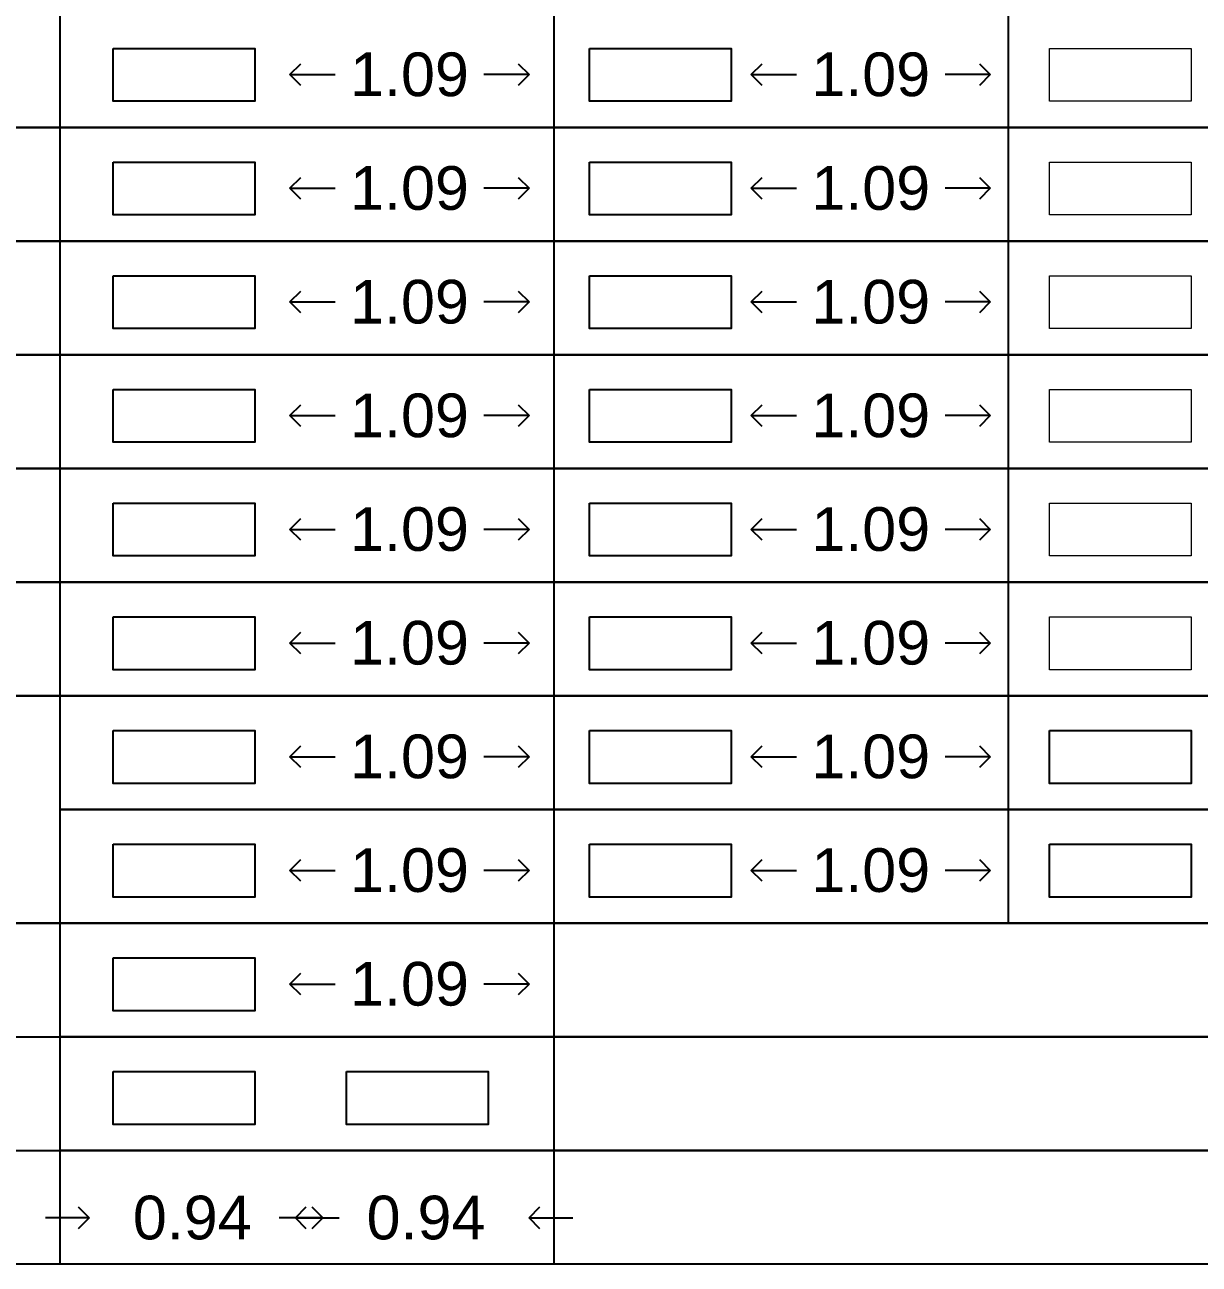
# Model space of a CAD drawing. Header units: millimetres. Extents: x -9481 to -9286, y 28723 to 28853.
# Drawn here: x -9458.02 to -9452.65, y 28742.09 to 28747.77 of the extents above; entities that cross this region are included whole.
import ezdxf

# ---------------------------------------------------------------- set-up
doc = ezdxf.new("R2010")
doc.units = ezdxf.units.MM
doc.header["$PDMODE"] = 34
doc.header["$PDSIZE"] = -15
doc.linetypes.add('CONTINULUS', pattern=[0])
for name, color, linetype in [('BLK_1_FLR_0_ROOM_1_MEZ_AREA_1', 11, 'Continuous'), ('BLK_1_FLR_0_ROOM_2_MEZ_AREA_1', 11, 'Continuous'), ('BLK_1_FLR_1_ROOM_1_MEZ_AREA_1', 11, 'Continuous'), ('BLK_1_FLR_1_ROOM_2_MEZ_AREA_1', 11, 'Continuous'), ('BLK_1_FLR_2_ROOM_1_MEZ_AREA_1', 11, 'Continuous'), ('BLK_1_FLR_2_ROOM_2_MEZ_AREA_1', 11, 'Continuous'), ('ICT_LANDING_POINT_1', 7, 'Continuous'), ('ICT_LANDING_POINT_1_DOOR_1', 7, 'Continuous'), ('ICT_LANDING_POINT_1_DOOR_2', 7, 'Continuous')]:
    doc.layers.add(name, color=color, linetype=linetype)
doc.layers.add('BLK_1_FLR_1_REGULAR_ROOM_1', color=7, linetype='Continuous', plot=False)
doc.layers.add('BLK_1_FLR_2_REGULAR_ROOM_1', color=7, linetype='Continuous', lineweight=0)
doc.layers.add('PLAN', color=7, linetype='Continuous', lineweight=40)
doc.styles.add('Arial', font='arial.ttf', dxfattribs={"height": 0.2})
doc.styles.add('style2', font='arial.ttf', dxfattribs={"height": 0.3})
doc.dimstyles.new('INT DIM', dxfattribs={"dimtxt": 0.3, "dimasz": 0.1, "dimexe": 0.18, "dimexo": 0.0625, "dimgap": 0.09, "dimtad": 0, "dimzin": 0, "dimdsep": 46, "dimtxsty": 'style2', "dimblk": 'OPEN90', "dimcen": 0.09, "dimse1": 1, "dimse2": 1, "dimclrd": 250, "dimclrt": 256, "dimadec": 0, "dimazin": 0, "dimtfac": 1, "dimtofl": 0, "dimtmove": 0, "dimatfit": 3, "dimfxl": 0.18, "dimtolj": 1, "dimtzin": 0, "dimlwd": -1, "dimarcsym": 0})

# ---------------------------------------------------------------- blocks, each defined once
blk = doc.blocks.new('_Open90')
at = {"layer": 'PLAN', "color": 0, "lineweight": -2}
for p, q in [((0, 0), (-1, 0)), ((-0.5, 0.5), (0, 0)), ((0, 0), (-0.5, -0.5))]:
    blk.add_line(p, q, dxfattribs=at)
blk = doc.blocks.new('*D184')
at = {"layer": 'BLK_1_FLR_1_REGULAR_ROOM_1', "color": 250, "transparency": 16777216}
for p, q in [((-9456.7091, 28747.5426), (-9456.6022, 28747.5426)), ((-9455.8142, 28747.5426), (-9455.9211, 28747.5426))]:
    blk.add_line(p, q, dxfattribs=at)
at = {"layer": 'Defpoints', "color": 0, "transparency": 16777216}
for p in [(-9456.8091, 28747.6627), (-9455.7142, 28747.6627), (-9455.7142, 28747.5426)]:
    blk.add_point(p, dxfattribs=at)
at = {"layer": 'BLK_1_FLR_1_REGULAR_ROOM_1', "color": 250, "transparency": 16777216, "xscale": 0.1, "yscale": 0.1, "zscale": 0.1, "rotation": 180}
blk.add_blockref('_Open90', (-9456.8091, 28747.5426), dxfattribs=at)
at = {"layer": 'BLK_1_FLR_1_REGULAR_ROOM_1', "color": 250, "transparency": 16777216, "xscale": 0.1, "yscale": 0.1, "zscale": 0.1}
blk.add_blockref('_Open90', (-9455.7142, 28747.5426), dxfattribs=at)
at = {"layer": 'BLK_1_FLR_1_REGULAR_ROOM_1', "transparency": 16777216, "insert": (-9456.2617, 28747.5426), "char_height": 0.2, "attachment_point": 5, "style": 'Arial', "bg_fill": 3, "box_fill_scale": 1.1, "bg_fill_color": 256, "bg_fill_true_color": 13158600, "bg_fill_transparency": 0}
blk.add_mtext('\\A1;1.09', dxfattribs=at)
blk = doc.blocks.new('*D185')
at = {"layer": 'BLK_1_FLR_1_REGULAR_ROOM_1', "color": 250, "transparency": 16777216}
for p, q in [((-9454.5973, 28747.5426), (-9454.4904, 28747.5426)), ((-9453.7023, 28747.5426), (-9453.8093, 28747.5426))]:
    blk.add_line(p, q, dxfattribs=at)
at = {"layer": 'Defpoints', "color": 0, "transparency": 16777216}
for p in [(-9454.6973, 28747.6627), (-9453.6023, 28747.6627), (-9453.6023, 28747.5426)]:
    blk.add_point(p, dxfattribs=at)
at = {"layer": 'BLK_1_FLR_1_REGULAR_ROOM_1', "color": 250, "transparency": 16777216, "xscale": 0.1, "yscale": 0.1, "zscale": 0.1, "rotation": 180}
blk.add_blockref('_Open90', (-9454.6973, 28747.5426), dxfattribs=at)
at = {"layer": 'BLK_1_FLR_1_REGULAR_ROOM_1', "color": 250, "transparency": 16777216, "xscale": 0.1, "yscale": 0.1, "zscale": 0.1}
blk.add_blockref('_Open90', (-9453.6023, 28747.5426), dxfattribs=at)
at = {"layer": 'BLK_1_FLR_1_REGULAR_ROOM_1', "transparency": 16777216, "insert": (-9454.1498, 28747.5426), "char_height": 0.2, "attachment_point": 5, "style": 'Arial', "bg_fill": 3, "box_fill_scale": 1.1, "bg_fill_color": 256, "bg_fill_true_color": 13158600, "bg_fill_transparency": 0}
blk.add_mtext('\\A1;1.09', dxfattribs=at)
blk = doc.blocks.new('*D191')
at = {"layer": 'BLK_1_FLR_1_REGULAR_ROOM_1', "color": 250, "transparency": 16777216}
for p, q in [((-9456.7091, 28747.022), (-9456.6022, 28747.022)), ((-9455.8142, 28747.022), (-9455.9211, 28747.022))]:
    blk.add_line(p, q, dxfattribs=at)
at = {"layer": 'Defpoints', "color": 0, "transparency": 16777216}
for p in [(-9456.8091, 28747.1421), (-9455.7142, 28747.1421), (-9455.7142, 28747.022)]:
    blk.add_point(p, dxfattribs=at)
at = {"layer": 'BLK_1_FLR_1_REGULAR_ROOM_1', "color": 250, "transparency": 16777216, "xscale": 0.1, "yscale": 0.1, "zscale": 0.1, "rotation": 180}
blk.add_blockref('_Open90', (-9456.8091, 28747.022), dxfattribs=at)
at = {"layer": 'BLK_1_FLR_1_REGULAR_ROOM_1', "color": 250, "transparency": 16777216, "xscale": 0.1, "yscale": 0.1, "zscale": 0.1}
blk.add_blockref('_Open90', (-9455.7142, 28747.022), dxfattribs=at)
at = {"layer": 'BLK_1_FLR_1_REGULAR_ROOM_1', "transparency": 16777216, "insert": (-9456.2617, 28747.022), "char_height": 0.2, "attachment_point": 5, "style": 'Arial', "bg_fill": 3, "box_fill_scale": 1.1, "bg_fill_color": 256, "bg_fill_true_color": 13158600, "bg_fill_transparency": 0}
blk.add_mtext('\\A1;1.09', dxfattribs=at)
blk = doc.blocks.new('*D192')
at = {"layer": 'BLK_1_FLR_1_REGULAR_ROOM_1', "color": 250, "transparency": 16777216}
for p, q in [((-9454.5973, 28747.022), (-9454.4904, 28747.022)), ((-9453.7023, 28747.022), (-9453.8093, 28747.022))]:
    blk.add_line(p, q, dxfattribs=at)
at = {"layer": 'Defpoints', "color": 0, "transparency": 16777216}
for p in [(-9454.6973, 28747.1421), (-9453.6023, 28747.1421), (-9453.6023, 28747.022)]:
    blk.add_point(p, dxfattribs=at)
at = {"layer": 'BLK_1_FLR_1_REGULAR_ROOM_1', "color": 250, "transparency": 16777216, "xscale": 0.1, "yscale": 0.1, "zscale": 0.1, "rotation": 180}
blk.add_blockref('_Open90', (-9454.6973, 28747.022), dxfattribs=at)
at = {"layer": 'BLK_1_FLR_1_REGULAR_ROOM_1', "color": 250, "transparency": 16777216, "xscale": 0.1, "yscale": 0.1, "zscale": 0.1}
blk.add_blockref('_Open90', (-9453.6023, 28747.022), dxfattribs=at)
at = {"layer": 'BLK_1_FLR_1_REGULAR_ROOM_1', "transparency": 16777216, "insert": (-9454.1498, 28747.022), "char_height": 0.2, "attachment_point": 5, "style": 'Arial', "bg_fill": 3, "box_fill_scale": 1.1, "bg_fill_color": 256, "bg_fill_true_color": 13158600, "bg_fill_transparency": 0}
blk.add_mtext('\\A1;1.09', dxfattribs=at)
blk = doc.blocks.new('*D198')
at = {"layer": 'BLK_1_FLR_1_REGULAR_ROOM_1', "color": 250, "transparency": 16777216}
for p, q in [((-9456.7091, 28746.5013), (-9456.6022, 28746.5013)), ((-9455.8142, 28746.5013), (-9455.9211, 28746.5013))]:
    blk.add_line(p, q, dxfattribs=at)
at = {"layer": 'Defpoints', "color": 0, "transparency": 16777216}
for p in [(-9456.8091, 28746.6214), (-9455.7142, 28746.6214), (-9455.7142, 28746.5013)]:
    blk.add_point(p, dxfattribs=at)
at = {"layer": 'BLK_1_FLR_1_REGULAR_ROOM_1', "color": 250, "transparency": 16777216, "xscale": 0.1, "yscale": 0.1, "zscale": 0.1, "rotation": 180}
blk.add_blockref('_Open90', (-9456.8091, 28746.5013), dxfattribs=at)
at = {"layer": 'BLK_1_FLR_1_REGULAR_ROOM_1', "color": 250, "transparency": 16777216, "xscale": 0.1, "yscale": 0.1, "zscale": 0.1}
blk.add_blockref('_Open90', (-9455.7142, 28746.5013), dxfattribs=at)
at = {"layer": 'BLK_1_FLR_1_REGULAR_ROOM_1', "transparency": 16777216, "insert": (-9456.2617, 28746.5013), "char_height": 0.2, "attachment_point": 5, "style": 'Arial', "bg_fill": 3, "box_fill_scale": 1.1, "bg_fill_color": 256, "bg_fill_true_color": 13158600, "bg_fill_transparency": 0}
blk.add_mtext('\\A1;1.09', dxfattribs=at)
blk = doc.blocks.new('*D199')
at = {"layer": 'BLK_1_FLR_1_REGULAR_ROOM_1', "color": 250, "transparency": 16777216}
for p, q in [((-9454.5973, 28746.5013), (-9454.4904, 28746.5013)), ((-9453.7023, 28746.5013), (-9453.8093, 28746.5013))]:
    blk.add_line(p, q, dxfattribs=at)
at = {"layer": 'Defpoints', "color": 0, "transparency": 16777216}
for p in [(-9454.6973, 28746.6214), (-9453.6023, 28746.6214), (-9453.6023, 28746.5013)]:
    blk.add_point(p, dxfattribs=at)
at = {"layer": 'BLK_1_FLR_1_REGULAR_ROOM_1', "color": 250, "transparency": 16777216, "xscale": 0.1, "yscale": 0.1, "zscale": 0.1, "rotation": 180}
blk.add_blockref('_Open90', (-9454.6973, 28746.5013), dxfattribs=at)
at = {"layer": 'BLK_1_FLR_1_REGULAR_ROOM_1', "color": 250, "transparency": 16777216, "xscale": 0.1, "yscale": 0.1, "zscale": 0.1}
blk.add_blockref('_Open90', (-9453.6023, 28746.5013), dxfattribs=at)
at = {"layer": 'BLK_1_FLR_1_REGULAR_ROOM_1', "transparency": 16777216, "insert": (-9454.1498, 28746.5013), "char_height": 0.2, "attachment_point": 5, "style": 'Arial', "bg_fill": 3, "box_fill_scale": 1.1, "bg_fill_color": 256, "bg_fill_true_color": 13158600, "bg_fill_transparency": 0}
blk.add_mtext('\\A1;1.09', dxfattribs=at)
blk = doc.blocks.new('*D205')
at = {"layer": 'BLK_1_FLR_1_REGULAR_ROOM_1', "color": 250, "transparency": 16777216}
for p, q in [((-9456.7091, 28745.9807), (-9456.6022, 28745.9807)), ((-9455.8142, 28745.9807), (-9455.9211, 28745.9807))]:
    blk.add_line(p, q, dxfattribs=at)
at = {"layer": 'Defpoints', "color": 0, "transparency": 16777216}
for p in [(-9456.8091, 28746.1008), (-9455.7142, 28746.1008), (-9455.7142, 28745.9807)]:
    blk.add_point(p, dxfattribs=at)
at = {"layer": 'BLK_1_FLR_1_REGULAR_ROOM_1', "color": 250, "transparency": 16777216, "xscale": 0.1, "yscale": 0.1, "zscale": 0.1, "rotation": 180}
blk.add_blockref('_Open90', (-9456.8091, 28745.9807), dxfattribs=at)
at = {"layer": 'BLK_1_FLR_1_REGULAR_ROOM_1', "color": 250, "transparency": 16777216, "xscale": 0.1, "yscale": 0.1, "zscale": 0.1}
blk.add_blockref('_Open90', (-9455.7142, 28745.9807), dxfattribs=at)
at = {"layer": 'BLK_1_FLR_1_REGULAR_ROOM_1', "transparency": 16777216, "insert": (-9456.2617, 28745.9807), "char_height": 0.2, "attachment_point": 5, "style": 'Arial', "bg_fill": 3, "box_fill_scale": 1.1, "bg_fill_color": 256, "bg_fill_true_color": 13158600, "bg_fill_transparency": 0}
blk.add_mtext('\\A1;1.09', dxfattribs=at)
blk = doc.blocks.new('*D206')
at = {"layer": 'BLK_1_FLR_1_REGULAR_ROOM_1', "color": 250, "transparency": 16777216}
for p, q in [((-9454.5973, 28745.9807), (-9454.4904, 28745.9807)), ((-9453.7023, 28745.9807), (-9453.8093, 28745.9807))]:
    blk.add_line(p, q, dxfattribs=at)
at = {"layer": 'Defpoints', "color": 0, "transparency": 16777216}
for p in [(-9454.6973, 28746.1008), (-9453.6023, 28746.1008), (-9453.6023, 28745.9807)]:
    blk.add_point(p, dxfattribs=at)
at = {"layer": 'BLK_1_FLR_1_REGULAR_ROOM_1', "color": 250, "transparency": 16777216, "xscale": 0.1, "yscale": 0.1, "zscale": 0.1, "rotation": 180}
blk.add_blockref('_Open90', (-9454.6973, 28745.9807), dxfattribs=at)
at = {"layer": 'BLK_1_FLR_1_REGULAR_ROOM_1', "color": 250, "transparency": 16777216, "xscale": 0.1, "yscale": 0.1, "zscale": 0.1}
blk.add_blockref('_Open90', (-9453.6023, 28745.9807), dxfattribs=at)
at = {"layer": 'BLK_1_FLR_1_REGULAR_ROOM_1', "transparency": 16777216, "insert": (-9454.1498, 28745.9807), "char_height": 0.2, "attachment_point": 5, "style": 'Arial', "bg_fill": 3, "box_fill_scale": 1.1, "bg_fill_color": 256, "bg_fill_true_color": 13158600, "bg_fill_transparency": 0}
blk.add_mtext('\\A1;1.09', dxfattribs=at)
blk = doc.blocks.new('*D219')
at = {"layer": 'BLK_1_FLR_1_REGULAR_ROOM_1', "color": 250, "transparency": 16777216}
for p, q in [((-9456.7091, 28745.4601), (-9456.6022, 28745.4601)), ((-9455.8142, 28745.4601), (-9455.9211, 28745.4601))]:
    blk.add_line(p, q, dxfattribs=at)
at = {"layer": 'Defpoints', "color": 0, "transparency": 16777216}
for p in [(-9456.8091, 28745.5801), (-9455.7142, 28745.5801), (-9455.7142, 28745.4601)]:
    blk.add_point(p, dxfattribs=at)
at = {"layer": 'BLK_1_FLR_1_REGULAR_ROOM_1', "color": 250, "transparency": 16777216, "xscale": 0.1, "yscale": 0.1, "zscale": 0.1, "rotation": 180}
blk.add_blockref('_Open90', (-9456.8091, 28745.4601), dxfattribs=at)
at = {"layer": 'BLK_1_FLR_1_REGULAR_ROOM_1', "color": 250, "transparency": 16777216, "xscale": 0.1, "yscale": 0.1, "zscale": 0.1}
blk.add_blockref('_Open90', (-9455.7142, 28745.4601), dxfattribs=at)
at = {"layer": 'BLK_1_FLR_1_REGULAR_ROOM_1', "transparency": 16777216, "insert": (-9456.2617, 28745.4601), "char_height": 0.2, "attachment_point": 5, "style": 'Arial', "bg_fill": 3, "box_fill_scale": 1.1, "bg_fill_color": 256, "bg_fill_true_color": 13158600, "bg_fill_transparency": 0}
blk.add_mtext('\\A1;1.09', dxfattribs=at)
blk = doc.blocks.new('*D220')
at = {"layer": 'BLK_1_FLR_1_REGULAR_ROOM_1', "color": 250, "transparency": 16777216}
for p, q in [((-9454.5973, 28745.4601), (-9454.4904, 28745.4601)), ((-9453.7023, 28745.4601), (-9453.8093, 28745.4601))]:
    blk.add_line(p, q, dxfattribs=at)
at = {"layer": 'Defpoints', "color": 0, "transparency": 16777216}
for p in [(-9454.6973, 28745.5801), (-9453.6023, 28745.5801), (-9453.6023, 28745.4601)]:
    blk.add_point(p, dxfattribs=at)
at = {"layer": 'BLK_1_FLR_1_REGULAR_ROOM_1', "color": 250, "transparency": 16777216, "xscale": 0.1, "yscale": 0.1, "zscale": 0.1, "rotation": 180}
blk.add_blockref('_Open90', (-9454.6973, 28745.4601), dxfattribs=at)
at = {"layer": 'BLK_1_FLR_1_REGULAR_ROOM_1', "color": 250, "transparency": 16777216, "xscale": 0.1, "yscale": 0.1, "zscale": 0.1}
blk.add_blockref('_Open90', (-9453.6023, 28745.4601), dxfattribs=at)
at = {"layer": 'BLK_1_FLR_1_REGULAR_ROOM_1', "transparency": 16777216, "insert": (-9454.1498, 28745.4601), "char_height": 0.2, "attachment_point": 5, "style": 'Arial', "bg_fill": 3, "box_fill_scale": 1.1, "bg_fill_color": 256, "bg_fill_true_color": 13158600, "bg_fill_transparency": 0}
blk.add_mtext('\\A1;1.09', dxfattribs=at)
blk = doc.blocks.new('*D212')
at = {"layer": 'BLK_1_FLR_1_REGULAR_ROOM_1', "color": 250, "transparency": 16777216}
for p, q in [((-9456.7091, 28744.9394), (-9456.6022, 28744.9394)), ((-9455.8142, 28744.9394), (-9455.9211, 28744.9394))]:
    blk.add_line(p, q, dxfattribs=at)
at = {"layer": 'Defpoints', "color": 0, "transparency": 16777216}
for p in [(-9456.8091, 28745.0595), (-9455.7142, 28745.0595), (-9455.7142, 28744.9394)]:
    blk.add_point(p, dxfattribs=at)
at = {"layer": 'BLK_1_FLR_1_REGULAR_ROOM_1', "color": 250, "transparency": 16777216, "xscale": 0.1, "yscale": 0.1, "zscale": 0.1, "rotation": 180}
blk.add_blockref('_Open90', (-9456.8091, 28744.9394), dxfattribs=at)
at = {"layer": 'BLK_1_FLR_1_REGULAR_ROOM_1', "color": 250, "transparency": 16777216, "xscale": 0.1, "yscale": 0.1, "zscale": 0.1}
blk.add_blockref('_Open90', (-9455.7142, 28744.9394), dxfattribs=at)
at = {"layer": 'BLK_1_FLR_1_REGULAR_ROOM_1', "transparency": 16777216, "insert": (-9456.2617, 28744.9394), "char_height": 0.2, "attachment_point": 5, "style": 'Arial', "bg_fill": 3, "box_fill_scale": 1.1, "bg_fill_color": 256, "bg_fill_true_color": 13158600, "bg_fill_transparency": 0}
blk.add_mtext('\\A1;1.09', dxfattribs=at)
blk = doc.blocks.new('*D213')
at = {"layer": 'BLK_1_FLR_1_REGULAR_ROOM_1', "color": 250, "transparency": 16777216}
for p, q in [((-9454.5973, 28744.9394), (-9454.4904, 28744.9394)), ((-9453.7023, 28744.9394), (-9453.8093, 28744.9394))]:
    blk.add_line(p, q, dxfattribs=at)
at = {"layer": 'Defpoints', "color": 0, "transparency": 16777216}
for p in [(-9454.6973, 28745.0595), (-9453.6023, 28745.0595), (-9453.6023, 28744.9394)]:
    blk.add_point(p, dxfattribs=at)
at = {"layer": 'BLK_1_FLR_1_REGULAR_ROOM_1', "color": 250, "transparency": 16777216, "xscale": 0.1, "yscale": 0.1, "zscale": 0.1, "rotation": 180}
blk.add_blockref('_Open90', (-9454.6973, 28744.9394), dxfattribs=at)
at = {"layer": 'BLK_1_FLR_1_REGULAR_ROOM_1', "color": 250, "transparency": 16777216, "xscale": 0.1, "yscale": 0.1, "zscale": 0.1}
blk.add_blockref('_Open90', (-9453.6023, 28744.9394), dxfattribs=at)
at = {"layer": 'BLK_1_FLR_1_REGULAR_ROOM_1', "transparency": 16777216, "insert": (-9454.1498, 28744.9394), "char_height": 0.2, "attachment_point": 5, "style": 'Arial', "bg_fill": 3, "box_fill_scale": 1.1, "bg_fill_color": 256, "bg_fill_true_color": 13158600, "bg_fill_transparency": 0}
blk.add_mtext('\\A1;1.09', dxfattribs=at)
blk = doc.blocks.new('*D268')
at = {"layer": 'BLK_1_FLR_0_ROOM_1_MEZ_AREA_1', "color": 250, "ltscale": 0.05, "transparency": 16777216}
for p, q in [((-9456.7091, 28744.4188), (-9456.6022, 28744.4188)), ((-9455.8142, 28744.4188), (-9455.9211, 28744.4188))]:
    blk.add_line(p, q, dxfattribs=at)
at = {"layer": 'Defpoints', "color": 0, "linetype": 'CONTINULUS', "ltscale": 0.05, "transparency": 16777216}
for p in [(-9456.8091, 28744.5388), (-9455.7142, 28744.5388), (-9455.7142, 28744.4188)]:
    blk.add_point(p, dxfattribs=at)
at = {"layer": 'BLK_1_FLR_0_ROOM_1_MEZ_AREA_1', "color": 250, "linetype": 'CONTINULUS', "ltscale": 0.05, "transparency": 16777216, "xscale": 0.1, "yscale": 0.1, "zscale": 0.1, "rotation": 180}
blk.add_blockref('_Open90', (-9456.8091, 28744.4188), dxfattribs=at)
at = {"layer": 'BLK_1_FLR_0_ROOM_1_MEZ_AREA_1', "color": 250, "linetype": 'CONTINULUS', "ltscale": 0.05, "transparency": 16777216, "xscale": 0.1, "yscale": 0.1, "zscale": 0.1}
blk.add_blockref('_Open90', (-9455.7142, 28744.4188), dxfattribs=at)
at = {"layer": 'BLK_1_FLR_0_ROOM_1_MEZ_AREA_1', "linetype": 'CONTINULUS', "ltscale": 0.05, "transparency": 16777216, "insert": (-9456.2617, 28744.4188), "char_height": 0.2, "attachment_point": 5, "style": 'Arial', "bg_fill": 3, "box_fill_scale": 1.1, "bg_fill_color": 256, "bg_fill_true_color": 13158600, "bg_fill_transparency": 0}
blk.add_mtext('\\A1;1.09', dxfattribs=at)
blk = doc.blocks.new('*D269')
at = {"layer": 'BLK_1_FLR_1_ROOM_1_MEZ_AREA_1', "color": 250, "ltscale": 0.05, "transparency": 16777216}
for p, q in [((-9454.5973, 28744.4188), (-9454.4904, 28744.4188)), ((-9453.7023, 28744.4188), (-9453.8093, 28744.4188))]:
    blk.add_line(p, q, dxfattribs=at)
at = {"layer": 'Defpoints', "color": 0, "linetype": 'CONTINULUS', "ltscale": 0.05, "transparency": 16777216}
for p in [(-9454.6973, 28744.5388), (-9453.6023, 28744.5388), (-9453.6023, 28744.4188)]:
    blk.add_point(p, dxfattribs=at)
at = {"layer": 'BLK_1_FLR_1_ROOM_1_MEZ_AREA_1', "color": 250, "linetype": 'CONTINULUS', "ltscale": 0.05, "transparency": 16777216, "xscale": 0.1, "yscale": 0.1, "zscale": 0.1, "rotation": 180}
blk.add_blockref('_Open90', (-9454.6973, 28744.4188), dxfattribs=at)
at = {"layer": 'BLK_1_FLR_1_ROOM_1_MEZ_AREA_1', "color": 250, "linetype": 'CONTINULUS', "ltscale": 0.05, "transparency": 16777216, "xscale": 0.1, "yscale": 0.1, "zscale": 0.1}
blk.add_blockref('_Open90', (-9453.6023, 28744.4188), dxfattribs=at)
at = {"layer": 'BLK_1_FLR_1_ROOM_1_MEZ_AREA_1', "linetype": 'CONTINULUS', "ltscale": 0.05, "transparency": 16777216, "insert": (-9454.1498, 28744.4188), "char_height": 0.2, "attachment_point": 5, "style": 'Arial', "bg_fill": 3, "box_fill_scale": 1.1, "bg_fill_color": 256, "bg_fill_true_color": 13158600, "bg_fill_transparency": 0}
blk.add_mtext('\\A1;1.09', dxfattribs=at)
blk = doc.blocks.new('*D275')
at = {"layer": 'BLK_1_FLR_0_ROOM_2_MEZ_AREA_1', "color": 250, "ltscale": 0.05, "transparency": 16777216}
for p, q in [((-9456.7091, 28743.8981), (-9456.6022, 28743.8981)), ((-9455.8142, 28743.8981), (-9455.9211, 28743.8981))]:
    blk.add_line(p, q, dxfattribs=at)
at = {"layer": 'Defpoints', "color": 0, "linetype": 'CONTINULUS', "ltscale": 0.05, "transparency": 16777216}
for p in [(-9456.8091, 28744.0182), (-9455.7142, 28744.0182), (-9455.7142, 28743.8981)]:
    blk.add_point(p, dxfattribs=at)
at = {"layer": 'BLK_1_FLR_0_ROOM_2_MEZ_AREA_1', "color": 250, "linetype": 'CONTINULUS', "ltscale": 0.05, "transparency": 16777216, "xscale": 0.1, "yscale": 0.1, "zscale": 0.1, "rotation": 180}
blk.add_blockref('_Open90', (-9456.8091, 28743.8981), dxfattribs=at)
at = {"layer": 'BLK_1_FLR_0_ROOM_2_MEZ_AREA_1', "color": 250, "linetype": 'CONTINULUS', "ltscale": 0.05, "transparency": 16777216, "xscale": 0.1, "yscale": 0.1, "zscale": 0.1}
blk.add_blockref('_Open90', (-9455.7142, 28743.8981), dxfattribs=at)
at = {"layer": 'BLK_1_FLR_0_ROOM_2_MEZ_AREA_1', "linetype": 'CONTINULUS', "ltscale": 0.05, "transparency": 16777216, "insert": (-9456.2617, 28743.8981), "char_height": 0.2, "attachment_point": 5, "style": 'Arial', "bg_fill": 3, "box_fill_scale": 1.1, "bg_fill_color": 256, "bg_fill_true_color": 13158600, "bg_fill_transparency": 0}
blk.add_mtext('\\A1;1.09', dxfattribs=at)
blk = doc.blocks.new('*D276')
at = {"layer": 'BLK_1_FLR_1_ROOM_2_MEZ_AREA_1', "color": 250, "ltscale": 0.05, "transparency": 16777216}
for p, q in [((-9454.5973, 28743.8981), (-9454.4904, 28743.8981)), ((-9453.7023, 28743.8981), (-9453.8093, 28743.8981))]:
    blk.add_line(p, q, dxfattribs=at)
at = {"layer": 'Defpoints', "color": 0, "linetype": 'CONTINULUS', "ltscale": 0.05, "transparency": 16777216}
for p in [(-9454.6973, 28744.0182), (-9453.6023, 28744.0182), (-9453.6023, 28743.8981)]:
    blk.add_point(p, dxfattribs=at)
at = {"layer": 'BLK_1_FLR_1_ROOM_2_MEZ_AREA_1', "color": 250, "linetype": 'CONTINULUS', "ltscale": 0.05, "transparency": 16777216, "xscale": 0.1, "yscale": 0.1, "zscale": 0.1, "rotation": 180}
blk.add_blockref('_Open90', (-9454.6973, 28743.8981), dxfattribs=at)
at = {"layer": 'BLK_1_FLR_1_ROOM_2_MEZ_AREA_1', "color": 250, "linetype": 'CONTINULUS', "ltscale": 0.05, "transparency": 16777216, "xscale": 0.1, "yscale": 0.1, "zscale": 0.1}
blk.add_blockref('_Open90', (-9453.6023, 28743.8981), dxfattribs=at)
at = {"layer": 'BLK_1_FLR_1_ROOM_2_MEZ_AREA_1', "linetype": 'CONTINULUS', "ltscale": 0.05, "transparency": 16777216, "insert": (-9454.1498, 28743.8981), "char_height": 0.2, "attachment_point": 5, "style": 'Arial', "bg_fill": 3, "box_fill_scale": 1.1, "bg_fill_color": 256, "bg_fill_true_color": 13158600, "bg_fill_transparency": 0}
blk.add_mtext('\\A1;1.09', dxfattribs=at)
blk = doc.blocks.new('*D311')
at = {"layer": 'Defpoints', "color": 0, "linetype": 'CONTINULUS', "ltscale": 0.05, "transparency": 16777216}
for p in [(-9456.8091, 28743.4975), (-9455.7142, 28743.4975), (-9455.7142, 28743.3775)]:
    blk.add_point(p, dxfattribs=at)
at = {"layer": 'ICT_LANDING_POINT_1', "color": 250, "ltscale": 0.05, "transparency": 16777216}
for p, q in [((-9456.7091, 28743.3775), (-9456.6022, 28743.3775)), ((-9455.8142, 28743.3775), (-9455.9211, 28743.3775))]:
    blk.add_line(p, q, dxfattribs=at)
at = {"layer": 'ICT_LANDING_POINT_1', "color": 250, "linetype": 'CONTINULUS', "ltscale": 0.05, "transparency": 16777216, "xscale": 0.1, "yscale": 0.1, "zscale": 0.1, "rotation": 180}
blk.add_blockref('_Open90', (-9456.8091, 28743.3775), dxfattribs=at)
at = {"layer": 'ICT_LANDING_POINT_1', "color": 250, "linetype": 'CONTINULUS', "ltscale": 0.05, "transparency": 16777216, "xscale": 0.1, "yscale": 0.1, "zscale": 0.1}
blk.add_blockref('_Open90', (-9455.7142, 28743.3775), dxfattribs=at)
at = {"layer": 'ICT_LANDING_POINT_1', "linetype": 'CONTINULUS', "ltscale": 0.05, "transparency": 16777216, "insert": (-9456.2617, 28743.3775), "char_height": 0.2, "attachment_point": 5, "style": 'Arial', "bg_fill": 3, "box_fill_scale": 1.1, "bg_fill_color": 256, "bg_fill_true_color": 13158600, "bg_fill_transparency": 0}
blk.add_mtext('\\A1;1.09', dxfattribs=at)
blk = doc.blocks.new('*D312')
at = {"layer": 'Defpoints', "color": 0, "linetype": 'CONTINULUS', "ltscale": 0.05, "transparency": 16777216}
for p in [(-9456.6582, 28742.427), (-9455.7142, 28742.427), (-9455.7142, 28742.3069)]:
    blk.add_point(p, dxfattribs=at)
at = {"layer": 'ICT_LANDING_POINT_1_DOOR_2', "color": 250, "ltscale": 0.05, "transparency": 16777216}
for p, q in [((-9456.7582, 28742.3069), (-9456.8582, 28742.3069)), ((-9455.6142, 28742.3069), (-9455.5142, 28742.3069))]:
    blk.add_line(p, q, dxfattribs=at)
at = {"layer": 'ICT_LANDING_POINT_1_DOOR_2', "color": 250, "linetype": 'CONTINULUS', "ltscale": 0.05, "transparency": 16777216, "xscale": 0.1, "yscale": 0.1, "zscale": 0.1}
blk.add_blockref('_Open90', (-9456.6582, 28742.3069), dxfattribs=at)
at = {"layer": 'ICT_LANDING_POINT_1_DOOR_2', "color": 250, "linetype": 'CONTINULUS', "ltscale": 0.05, "transparency": 16777216, "xscale": 0.1, "yscale": 0.1, "zscale": 0.1, "rotation": 180}
blk.add_blockref('_Open90', (-9455.7142, 28742.3069), dxfattribs=at)
at = {"layer": 'ICT_LANDING_POINT_1_DOOR_2', "linetype": 'CONTINULUS', "ltscale": 0.05, "transparency": 16777216, "insert": (-9456.1862, 28742.3069), "char_height": 0.2, "attachment_point": 5, "style": 'Arial', "bg_fill": 3, "box_fill_scale": 1.1, "bg_fill_color": 256, "bg_fill_true_color": 13158600, "bg_fill_transparency": 0}
blk.add_mtext('\\A1;0.94', dxfattribs=at)
blk = doc.blocks.new('*D313')
at = {"layer": 'Defpoints', "color": 0, "linetype": 'CONTINULUS', "ltscale": 0.05, "transparency": 16777216}
for p in [(-9457.7284, 28742.427), (-9456.7844, 28742.427), (-9456.7844, 28742.3069)]:
    blk.add_point(p, dxfattribs=at)
at = {"layer": 'ICT_LANDING_POINT_1_DOOR_1', "color": 250, "ltscale": 0.05, "transparency": 16777216}
for p, q in [((-9457.8284, 28742.3069), (-9457.9284, 28742.3069)), ((-9456.6844, 28742.3069), (-9456.5844, 28742.3069))]:
    blk.add_line(p, q, dxfattribs=at)
at = {"layer": 'ICT_LANDING_POINT_1_DOOR_1', "color": 250, "linetype": 'CONTINULUS', "ltscale": 0.05, "transparency": 16777216, "xscale": 0.1, "yscale": 0.1, "zscale": 0.1}
blk.add_blockref('_Open90', (-9457.7284, 28742.3069), dxfattribs=at)
at = {"layer": 'ICT_LANDING_POINT_1_DOOR_1', "color": 250, "linetype": 'CONTINULUS', "ltscale": 0.05, "transparency": 16777216, "xscale": 0.1, "yscale": 0.1, "zscale": 0.1, "rotation": 180}
blk.add_blockref('_Open90', (-9456.7844, 28742.3069), dxfattribs=at)
at = {"layer": 'ICT_LANDING_POINT_1_DOOR_1', "linetype": 'CONTINULUS', "ltscale": 0.05, "transparency": 16777216, "insert": (-9457.2564, 28742.3069), "char_height": 0.2, "attachment_point": 5, "style": 'Arial', "bg_fill": 3, "box_fill_scale": 1.1, "bg_fill_color": 256, "bg_fill_true_color": 13158600, "bg_fill_transparency": 0}
blk.add_mtext('\\A1;0.94', dxfattribs=at)

msp = doc.modelspace()

# ---------------------------------------------------------------- linework, layer by layer
for p, q in [((-9457.8622, 28747.8216), (-9457.8622, 28747.301)), ((-9455.6016, 28747.8216), (-9455.6016, 28747.301)), ((-9453.5208, 28747.8216), (-9453.5208, 28747.301)), ((-9457.8622, 28747.301), (-9457.8622, 28746.7803)), ((-9455.6016, 28747.301), (-9455.6016, 28746.7803)), ((-9453.5208, 28747.301), (-9453.5208, 28746.7803)), ((-9457.8622, 28746.7803), (-9457.8622, 28746.2597)), ((-9455.6016, 28746.7803), (-9455.6016, 28746.2597)), ((-9453.5208, 28746.7803), (-9453.5208, 28746.2597)), ((-9457.8622, 28746.2597), (-9457.8622, 28745.739)), ((-9455.6016, 28746.2597), (-9455.6016, 28745.739)), ((-9453.5208, 28746.2597), (-9453.5208, 28745.739)), ((-9457.8622, 28745.739), (-9457.8622, 28745.2184)), ((-9455.6016, 28745.739), (-9455.6016, 28745.2184)), ((-9453.5208, 28745.739), (-9453.5208, 28745.2184)), ((-9457.8622, 28745.2184), (-9457.8622, 28744.6977)), ((-9455.6016, 28745.2184), (-9455.6016, 28744.6977)), ((-9453.5208, 28745.2184), (-9453.5208, 28744.6977)), ((-9457.8622, 28744.6977), (-9457.8622, 28744.1771)), ((-9455.6016, 28744.6977), (-9455.6016, 28744.1771)), ((-9453.5208, 28744.6977), (-9453.5208, 28744.1771)), ((-9457.8622, 28744.1771), (-9457.8622, 28743.6564)), ((-9455.6016, 28744.1771), (-9455.6016, 28743.6564)), ((-9453.5208, 28744.1771), (-9453.5208, 28743.6564)), ((-9457.8622, 28743.6564), (-9457.8622, 28743.1358)), ((-9455.6016, 28743.6564), (-9455.6016, 28743.1358)), ((-9457.8622, 28743.1358), (-9457.8622, 28742.6152)), ((-9455.6016, 28743.1358), (-9455.6016, 28742.6152)), ((-9457.8622, 28742.6152), (-9457.8622, 28742.0945)), ((-9455.6016, 28742.6152), (-9455.6016, 28742.0945))]:
    msp.add_line(p, q)
for points in [[(-9461.7318, 28747.8216), (-9442.23, 28747.8216), (-9442.23, 28747.301), (-9461.7318, 28747.301)], [(-9461.7318, 28747.301), (-9442.23, 28747.301), (-9442.23, 28746.7803), (-9461.7318, 28746.7803)], [(-9461.7318, 28746.7803), (-9442.23, 28746.7803), (-9442.23, 28746.2597), (-9461.7318, 28746.2597)], [(-9461.7318, 28746.2597), (-9442.23, 28746.2597), (-9442.23, 28745.739), (-9481.2579, 28745.739), (-9481.2579, 28746.2597), (-9481.2579, 28746.2597)], [(-9470.8642, 28743.1358), (-9442.23, 28743.1358), (-9442.23, 28742.6152), (-9457.8622, 28742.6152)], [(-9461.7318, 28742.6152), (-9442.23, 28742.6152), (-9442.23, 28742.0945), (-9481.2579, 28742.0945), (-9481.2579, 28742.6152)]]:
    msp.add_lwpolyline(points)
at = {"layer": 'BLK_1_FLR_0_ROOM_1_MEZ_AREA_1', "color": 11, "linetype": 'CONTINULUS', "ltscale": 0.05}
msp.add_lwpolyline([(-9457.6189, 28744.5388), (-9456.9697, 28744.5388), (-9456.9697, 28744.2967), (-9457.6189, 28744.2967)], close=True, dxfattribs=at)
at = {"layer": 'BLK_1_FLR_0_ROOM_2_MEZ_AREA_1', "color": 11, "linetype": 'CONTINULUS', "ltscale": 0.05}
msp.add_lwpolyline([(-9457.6189, 28744.0182), (-9456.9697, 28744.0182), (-9456.9697, 28743.776), (-9457.6189, 28743.776)], close=True, dxfattribs=at)
at = {"layer": 'BLK_1_FLR_1_REGULAR_ROOM_1', "color": 36}
for points in [[(-9457.6189, 28747.6627), (-9456.9697, 28747.6627), (-9456.9697, 28747.4206), (-9457.6189, 28747.4206)], [(-9455.4381, 28747.6627), (-9454.7889, 28747.6627), (-9454.7889, 28747.4206), (-9455.4381, 28747.4206)]]:
    msp.add_lwpolyline(points, close=True, dxfattribs=at)
at = {"layer": 'BLK_1_FLR_1_REGULAR_ROOM_1', "color": 37}
for points in [[(-9457.6189, 28747.1421), (-9456.9697, 28747.1421), (-9456.9697, 28746.8999), (-9457.6189, 28746.8999)], [(-9455.4381, 28747.1421), (-9454.7889, 28747.1421), (-9454.7889, 28746.8999), (-9455.4381, 28746.8999)]]:
    msp.add_lwpolyline(points, close=True, dxfattribs=at)
at = {"layer": 'BLK_1_FLR_1_REGULAR_ROOM_1', "color": 38}
for points in [[(-9457.6189, 28746.6214), (-9456.9697, 28746.6214), (-9456.9697, 28746.3793), (-9457.6189, 28746.3793)], [(-9455.4381, 28746.6214), (-9454.7889, 28746.6214), (-9454.7889, 28746.3793), (-9455.4381, 28746.3793)], [(-9457.6189, 28745.5801), (-9456.9697, 28745.5801), (-9456.9697, 28745.338), (-9457.6189, 28745.338)], [(-9455.4381, 28745.5801), (-9454.7889, 28745.5801), (-9454.7889, 28745.338), (-9455.4381, 28745.338)]]:
    msp.add_lwpolyline(points, close=True, dxfattribs=at)
at = {"layer": 'BLK_1_FLR_1_REGULAR_ROOM_1', "color": 39}
for points in [[(-9457.6189, 28746.1008), (-9456.9697, 28746.1008), (-9456.9697, 28745.8586), (-9457.6189, 28745.8586)], [(-9455.4381, 28746.1008), (-9454.7889, 28746.1008), (-9454.7889, 28745.8586), (-9455.4381, 28745.8586)], [(-9457.6189, 28745.0595), (-9456.9697, 28745.0595), (-9456.9697, 28744.8173), (-9457.6189, 28744.8173)], [(-9455.4381, 28745.0595), (-9454.7889, 28745.0595), (-9454.7889, 28744.8173), (-9455.4381, 28744.8173)]]:
    msp.add_lwpolyline(points, close=True, dxfattribs=at)
at = {"layer": 'BLK_1_FLR_1_ROOM_1_MEZ_AREA_1', "color": 11, "linetype": 'CONTINULUS', "ltscale": 0.05}
msp.add_lwpolyline([(-9455.4381, 28744.5388), (-9454.7889, 28744.5388), (-9454.7889, 28744.2967), (-9455.4381, 28744.2967)], close=True, dxfattribs=at)
at = {"layer": 'BLK_1_FLR_1_ROOM_2_MEZ_AREA_1', "color": 11, "linetype": 'CONTINULUS', "ltscale": 0.05}
msp.add_lwpolyline([(-9455.4381, 28744.0182), (-9454.7889, 28744.0182), (-9454.7889, 28743.776), (-9455.4381, 28743.776)], close=True, dxfattribs=at)
at = {"layer": 'BLK_1_FLR_2_REGULAR_ROOM_1', "color": 36}
msp.add_lwpolyline([(-9453.3316, 28747.6627), (-9452.6824, 28747.6627), (-9452.6824, 28747.4206), (-9453.3316, 28747.4206)], close=True, dxfattribs=at)
at = {"layer": 'BLK_1_FLR_2_REGULAR_ROOM_1', "color": 37}
msp.add_lwpolyline([(-9453.3316, 28747.1421), (-9452.6824, 28747.1421), (-9452.6824, 28746.8999), (-9453.3316, 28746.8999)], close=True, dxfattribs=at)
at = {"layer": 'BLK_1_FLR_2_REGULAR_ROOM_1', "color": 38}
for points in [[(-9453.3316, 28746.6214), (-9452.6824, 28746.6214), (-9452.6824, 28746.3793), (-9453.3316, 28746.3793)], [(-9453.3316, 28745.5801), (-9452.6824, 28745.5801), (-9452.6824, 28745.338), (-9453.3316, 28745.338)]]:
    msp.add_lwpolyline(points, close=True, dxfattribs=at)
at = {"layer": 'BLK_1_FLR_2_REGULAR_ROOM_1', "color": 39}
for points in [[(-9453.3316, 28746.1008), (-9452.6824, 28746.1008), (-9452.6824, 28745.8586), (-9453.3316, 28745.8586)], [(-9453.3316, 28745.0595), (-9452.6824, 28745.0595), (-9452.6824, 28744.8173), (-9453.3316, 28744.8173)]]:
    msp.add_lwpolyline(points, close=True, dxfattribs=at)
at = {"layer": 'BLK_1_FLR_2_ROOM_1_MEZ_AREA_1', "color": 11, "linetype": 'CONTINULUS', "ltscale": 0.05}
msp.add_lwpolyline([(-9453.3316, 28744.5388), (-9452.6824, 28744.5388), (-9452.6824, 28744.2967), (-9453.3316, 28744.2967)], close=True, dxfattribs=at)
at = {"layer": 'BLK_1_FLR_2_ROOM_2_MEZ_AREA_1', "color": 11, "linetype": 'CONTINULUS', "ltscale": 0.05}
msp.add_lwpolyline([(-9453.3316, 28744.0182), (-9452.6824, 28744.0182), (-9452.6824, 28743.776), (-9453.3316, 28743.776)], close=True, dxfattribs=at)
at = {"layer": 'ICT_LANDING_POINT_1', "color": 7, "linetype": 'CONTINULUS', "ltscale": 0.05}
msp.add_lwpolyline([(-9457.6189, 28743.4975), (-9456.9697, 28743.4975), (-9456.9697, 28743.2554), (-9457.6189, 28743.2554)], close=True, dxfattribs=at)
at = {"layer": 'ICT_LANDING_POINT_1_DOOR_1', "color": 1, "linetype": 'CONTINULUS', "ltscale": 0.05}
msp.add_lwpolyline([(-9457.6189, 28742.9769), (-9456.9697, 28742.9769), (-9456.9697, 28742.7347), (-9457.6189, 28742.7347)], close=True, dxfattribs=at)
at = {"layer": 'ICT_LANDING_POINT_1_DOOR_2', "color": 1, "linetype": 'CONTINULUS', "ltscale": 0.05}
msp.add_lwpolyline([(-9456.5507, 28742.9769), (-9455.9015, 28742.9769), (-9455.9015, 28742.7347), (-9456.5507, 28742.7347)], close=True, dxfattribs=at)

# ---------------------------------------------------------------- dimensions: what is measured, and where the dimension line sits
at = {"layer": 'BLK_1_FLR_0_ROOM_1_MEZ_AREA_1', "color": 11, "linetype": 'CONTINULUS', "ltscale": 0.05}
dim = msp.add_linear_dim(base=(-9455.7142, 28744.4188), p1=(-9456.8091, 28744.5388), p2=(-9455.7142, 28744.5388), dimstyle='INT DIM', override={"dimtxt": 0.2, "dimtxsty": 'Arial', "dimfxl": 0.125, "dimtfill": 1, "dimtfillclr": 7, "dimarcsym": 1}, dxfattribs=at)
dim.commit()
dim.dimension.update_dxf_attribs({"geometry": '*D268', "text_midpoint": (-9456.2617, 28744.4188)})
at = {"layer": 'BLK_1_FLR_0_ROOM_2_MEZ_AREA_1', "color": 11, "linetype": 'CONTINULUS', "ltscale": 0.05}
dim = msp.add_linear_dim(base=(-9455.7142, 28743.8981), p1=(-9456.8091, 28744.0182), p2=(-9455.7142, 28744.0182), dimstyle='INT DIM', override={"dimtxt": 0.2, "dimtxsty": 'Arial', "dimfxl": 0.125, "dimtfill": 1, "dimtfillclr": 7, "dimarcsym": 1}, dxfattribs=at)
dim.commit()
dim.dimension.update_dxf_attribs({"geometry": '*D275', "text_midpoint": (-9456.2617, 28743.8981)})
at = {"layer": 'BLK_1_FLR_1_REGULAR_ROOM_1', "color": 38}
for base, p1, p2, picture, middle in [((-9455.7142, 28745.4601), (-9456.8091, 28745.5801), (-9455.7142, 28745.5801), '*D219', (-9456.2617, 28745.4601)), ((-9453.60233, 28745.46005), (-9454.69731, 28745.58013), (-9453.60233, 28745.58013), '*D220', (-9454.14982, 28745.46005))]:
    dim = msp.add_linear_dim(base=base, p1=p1, p2=p2, dimstyle='INT DIM', override={"dimtxt": 0.2, "dimtxsty": 'Arial', "dimfxl": 0.125, "dimtfill": 1, "dimtfillclr": 7, "dimarcsym": 1}, dxfattribs=at)
    dim.commit()
    dim.dimension.update_dxf_attribs({"geometry": picture, "text_midpoint": middle})
at = {"layer": 'BLK_1_FLR_1_REGULAR_ROOM_1', "color": 39}
for base, p1, p2, picture, middle in [((-9455.7142, 28744.9394), (-9456.8091, 28745.0595), (-9455.7142, 28745.0595), '*D212', (-9456.2617, 28744.9394)), ((-9453.60233, 28744.9394), (-9454.69731, 28745.05948), (-9453.60233, 28745.05948), '*D213', (-9454.14982, 28744.9394))]:
    dim = msp.add_linear_dim(base=base, p1=p1, p2=p2, dimstyle='INT DIM', override={"dimtxt": 0.2, "dimtxsty": 'Arial', "dimfxl": 0.125, "dimtfill": 1, "dimtfillclr": 7, "dimarcsym": 1}, dxfattribs=at)
    dim.commit()
    dim.dimension.update_dxf_attribs({"geometry": picture, "text_midpoint": middle})
at = {"layer": 'BLK_1_FLR_1_ROOM_1_MEZ_AREA_1', "color": 11, "linetype": 'CONTINULUS', "ltscale": 0.05}
dim = msp.add_linear_dim(base=(-9453.60233, 28744.41876), p1=(-9454.69731, 28744.53883), p2=(-9453.60233, 28744.53883), dimstyle='INT DIM', override={"dimtxt": 0.2, "dimtxsty": 'Arial', "dimfxl": 0.125, "dimtfill": 1, "dimtfillclr": 7, "dimarcsym": 1}, dxfattribs=at)
dim.commit()
dim.dimension.update_dxf_attribs({"geometry": '*D269', "text_midpoint": (-9454.14982, 28744.41876)})
at = {"layer": 'BLK_1_FLR_1_ROOM_2_MEZ_AREA_1', "color": 11, "linetype": 'CONTINULUS', "ltscale": 0.05}
dim = msp.add_linear_dim(base=(-9453.60233, 28743.89811), p1=(-9454.69731, 28744.01819), p2=(-9453.60233, 28744.01819), dimstyle='INT DIM', override={"dimtxt": 0.2, "dimtxsty": 'Arial', "dimfxl": 0.125, "dimtfill": 1, "dimtfillclr": 7, "dimarcsym": 1}, dxfattribs=at)
dim.commit()
dim.dimension.update_dxf_attribs({"geometry": '*D276', "text_midpoint": (-9454.14982, 28743.89811)})
at = {"layer": 'ICT_LANDING_POINT_1', "color": 7, "linetype": 'CONTINULUS', "ltscale": 0.05}
dim = msp.add_linear_dim(base=(-9455.7142, 28743.3775), p1=(-9456.8091, 28743.4975), p2=(-9455.7142, 28743.4975), dimstyle='INT DIM', override={"dimtxt": 0.2, "dimtxsty": 'Arial', "dimfxl": 0.125, "dimtfill": 1, "dimtfillclr": 7, "dimarcsym": 1}, dxfattribs=at)
dim.commit()
dim.dimension.update_dxf_attribs({"geometry": '*D311', "text_midpoint": (-9456.2617, 28743.3775)})

# ---------------------------------------------------------------- next in the draw order: linework, layer by layer
for points in [[(-9481.2579, 28745.739), (-9442.23, 28745.739), (-9442.23, 28745.2184), (-9481.2579, 28745.2184), (-9481.2579, 28745.739)], [(-9481.2579, 28745.2184), (-9442.23, 28745.2184), (-9442.23, 28744.6977), (-9481.2579, 28744.6977), (-9481.2579, 28745.2184)]]:
    msp.add_lwpolyline(points, close=True)
for points in [[(-9481.2579, 28744.1771), (-9481.2579, 28744.6977), (-9442.23, 28744.6977), (-9442.23, 28744.1771), (-9457.8622, 28744.1771)], [(-9457.8622, 28744.1771), (-9442.23, 28744.1771), (-9442.23, 28743.6564), (-9481.2579, 28743.6564), (-9481.2579, 28744.1771)], [(-9481.2579, 28743.1358), (-9481.2579, 28743.6564), (-9442.23, 28743.6564), (-9442.23, 28743.1358), (-9457.8622, 28743.1358)]]:
    msp.add_lwpolyline(points)

# ---------------------------------------------------------------- next in the draw order: dimensions: what is measured, and where the dimension line sits
at = {"layer": 'BLK_1_FLR_1_REGULAR_ROOM_1', "color": 36}
for base, p1, p2, picture, middle in [((-9455.7142, 28747.5426), (-9456.8091, 28747.6627), (-9455.7142, 28747.6627), '*D184', (-9456.2617, 28747.5426)), ((-9453.60233, 28747.54264), (-9454.69731, 28747.66271), (-9453.60233, 28747.66271), '*D185', (-9454.14982, 28747.54264))]:
    dim = msp.add_linear_dim(base=base, p1=p1, p2=p2, dimstyle='INT DIM', override={"dimtxt": 0.2, "dimtxsty": 'Arial', "dimfxl": 0.125, "dimtfill": 1, "dimtfillclr": 7, "dimarcsym": 1}, dxfattribs=at)
    dim.commit()
    dim.dimension.update_dxf_attribs({"geometry": picture, "text_midpoint": middle})
at = {"layer": 'BLK_1_FLR_1_REGULAR_ROOM_1', "color": 37}
for base, p1, p2, picture, middle in [((-9455.7142, 28747.022), (-9456.8091, 28747.1421), (-9455.7142, 28747.1421), '*D191', (-9456.2617, 28747.022)), ((-9453.60233, 28747.02199), (-9454.69731, 28747.14207), (-9453.60233, 28747.14207), '*D192', (-9454.14982, 28747.02199))]:
    dim = msp.add_linear_dim(base=base, p1=p1, p2=p2, dimstyle='INT DIM', override={"dimtxt": 0.2, "dimtxsty": 'Arial', "dimfxl": 0.125, "dimtfill": 1, "dimtfillclr": 7, "dimarcsym": 1}, dxfattribs=at)
    dim.commit()
    dim.dimension.update_dxf_attribs({"geometry": picture, "text_midpoint": middle})
at = {"layer": 'BLK_1_FLR_1_REGULAR_ROOM_1', "color": 38}
for base, p1, p2, picture, middle in [((-9455.7142, 28746.5013), (-9456.8091, 28746.6214), (-9455.7142, 28746.6214), '*D198', (-9456.2617, 28746.5013)), ((-9453.60233, 28746.50135), (-9454.69731, 28746.62142), (-9453.60233, 28746.62142), '*D199', (-9454.14982, 28746.50135))]:
    dim = msp.add_linear_dim(base=base, p1=p1, p2=p2, dimstyle='INT DIM', override={"dimtxt": 0.2, "dimtxsty": 'Arial', "dimfxl": 0.125, "dimtfill": 1, "dimtfillclr": 7, "dimarcsym": 1}, dxfattribs=at)
    dim.commit()
    dim.dimension.update_dxf_attribs({"geometry": picture, "text_midpoint": middle})
at = {"layer": 'BLK_1_FLR_1_REGULAR_ROOM_1', "color": 39}
for base, p1, p2, picture, middle in [((-9455.7142, 28745.9807), (-9456.8091, 28746.1008), (-9455.7142, 28746.1008), '*D205', (-9456.2617, 28745.9807)), ((-9453.60233, 28745.9807), (-9454.69731, 28746.10077), (-9453.60233, 28746.10077), '*D206', (-9454.14982, 28745.9807))]:
    dim = msp.add_linear_dim(base=base, p1=p1, p2=p2, dimstyle='INT DIM', override={"dimtxt": 0.2, "dimtxsty": 'Arial', "dimfxl": 0.125, "dimtfill": 1, "dimtfillclr": 7, "dimarcsym": 1}, dxfattribs=at)
    dim.commit()
    dim.dimension.update_dxf_attribs({"geometry": picture, "text_midpoint": middle})
at = {"layer": 'ICT_LANDING_POINT_1_DOOR_2', "color": 2, "linetype": 'CONTINULUS', "ltscale": 0.05}
dim = msp.add_linear_dim(base=(-9455.7142, 28742.3069), p1=(-9456.6582, 28742.427), p2=(-9455.7142, 28742.427), dimstyle='INT DIM', override={"dimtxt": 0.2, "dimtxsty": 'Arial', "dimfxl": 0.125, "dimtfill": 1, "dimtfillclr": 7, "dimarcsym": 1}, dxfattribs=at)
dim.commit()
dim.dimension.update_dxf_attribs({"geometry": '*D312', "text_midpoint": (-9456.1862, 28742.3069)})

# ---------------------------------------------------------------- next in the draw order: dimensions: what is measured, and where the dimension line sits
at = {"layer": 'ICT_LANDING_POINT_1_DOOR_1', "color": 2, "linetype": 'CONTINULUS', "ltscale": 0.05}
dim = msp.add_linear_dim(base=(-9456.7844, 28742.3069), p1=(-9457.7284, 28742.427), p2=(-9456.7844, 28742.427), dimstyle='INT DIM', override={"dimtxt": 0.2, "dimtxsty": 'Arial', "dimfxl": 0.125, "dimtfill": 1, "dimtfillclr": 7, "dimarcsym": 1}, dxfattribs=at)
dim.commit()
dim.dimension.update_dxf_attribs({"geometry": '*D313', "text_midpoint": (-9457.2564, 28742.3069)})

doc.saveas('drawing.dxf')
